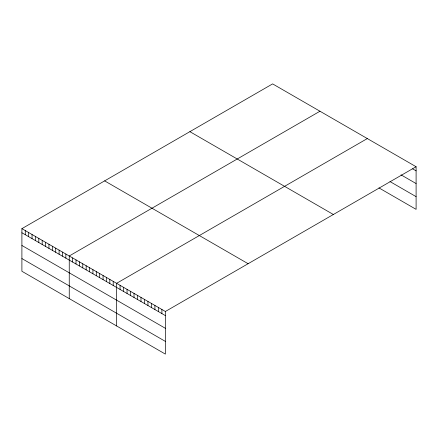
<?xml version="1.0" encoding="UTF-8"?>
<svg xmlns="http://www.w3.org/2000/svg" width="438" height="438" viewBox="0 0 438 438"><rect width="100%" height="100%" fill="white"/><g stroke="black" fill="none" stroke-linecap="round" stroke-linejoin="round"><path stroke-width="0.66" d="M21.9 228.647L165.378 311.484L165.378 354.107L21.9 271.27L21.9 228.647L272.622 83.893L416.1 166.73L416.1 209.353L378.936 187.891M319.97 111.23L69.248 255.984L69.248 298.606M367.318 138.567L116.596 283.32L116.596 325.943M165.378 311.484L416.1 166.73M412.618 168.838L416.1 170.847M401 174.839L416.1 183.555M389.968 181.556L416.1 196.646M189.884 131.663L333.362 214.5M104.638 180.883L248.116 263.714M21.9 232.764L165.378 315.601M21.9 245.472L165.378 328.308M21.9 258.562L165.378 341.399M161.89 309.474L161.89 313.592M158.408 307.46L158.408 311.577M154.921 305.45L154.921 309.567M151.439 303.435L151.439 307.553M147.951 301.426L147.951 305.543M144.469 299.417L144.469 303.534M140.987 297.402L140.987 301.519M137.499 295.393L137.499 299.51M134.017 293.378L134.017 297.495M130.529 291.369L130.529 295.486M127.047 289.354L127.047 293.471M123.565 287.344L123.565 291.462M120.078 285.33L120.078 289.447M113.212 281.366L113.212 285.483M109.828 279.417L109.828 283.534M106.45 277.462L106.45 281.579M103.067 275.513L103.067 279.63M99.683 273.558L99.683 277.676M96.3 271.604L96.3 275.721M92.922 269.655L92.922 273.772M89.538 267.7L89.538 271.817M86.155 265.746L86.155 269.863M82.777 263.796L82.777 267.914M79.393 261.842L79.393 265.959M76.009 259.893L76.009 264.01M72.631 257.938L72.631 262.055M65.864 254.035L65.864 258.152M62.481 252.08L62.481 256.197M59.103 250.125L59.103 254.243M55.719 248.176L55.719 252.293M52.336 246.222L52.336 250.339M48.957 244.267L48.957 248.39M45.574 242.318L45.574 246.435M42.19 240.363L42.19 244.481M38.812 238.414L38.812 242.532M35.429 236.46L35.429 240.577M32.045 234.505L32.045 238.622M28.662 232.556L28.662 236.673M25.284 230.602L25.284 234.719"/></g></svg>
